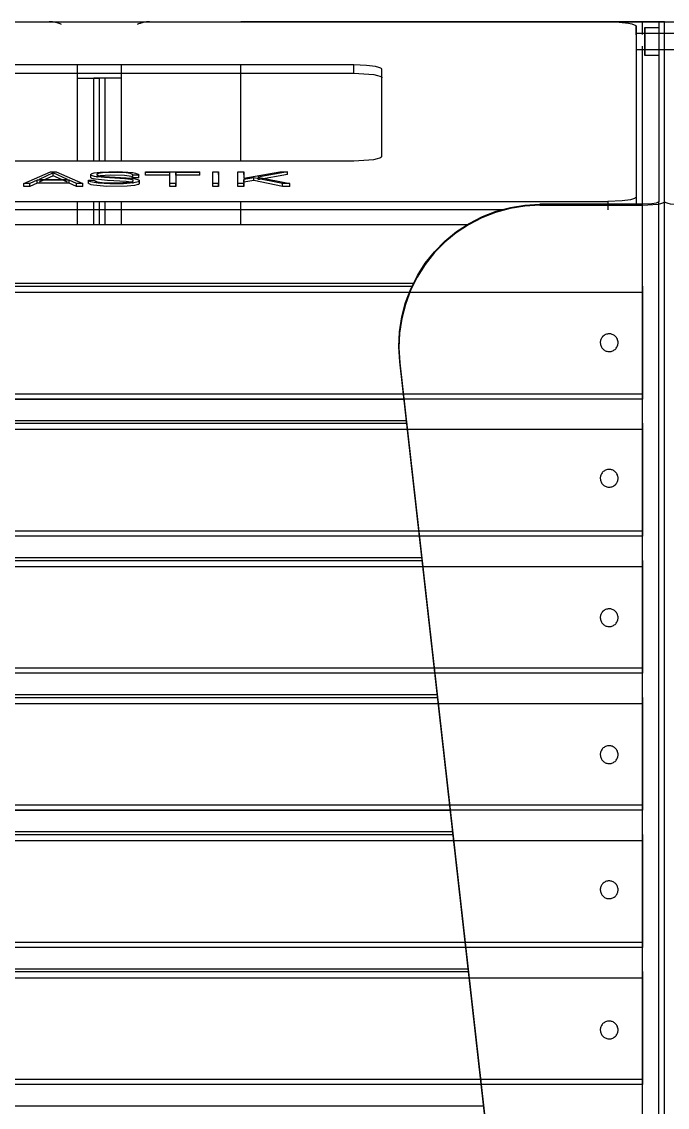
# Model space of a CAD drawing. Header units: millimetres. Extents: x 10366 to 28454, y 24552 to 29702.
# Drawn here: x 21507 to 21735.5, y 27901.2 to 28285.5 of the extents above; entities that cross this region are included whole.
import ezdxf

# ---------------------------------------------------------------- set-up
doc = ezdxf.new("R2010")
doc.units = ezdxf.units.MM
doc.header["$LTSCALE"] = 3
doc.layers.add('DomyÅ›lny', color=7, linetype='Continuous')

msp = doc.modelspace()

# ---------------------------------------------------------------- linework, layer by layer
at = {"layer": 'DomyÅ›lny'}
for p, q in [((21354.54, 28285.47), (21714.54, 28285.47)), ((21726.78, 28285.47), (21584.54, 28285.47)), ((21714.42, 28285.47), (21726.78, 28285.47)), ((21724.54, 28283.78), (21724.54, 28223.52)), ((21724.54, 28280.82), (21724.54, 28283.78)), ((21726.78, 28280.92), (21726.78, 28285.47)), ((21727.54, 28283.47), (21732.54, 28283.47)), ((21732.54, 28285.47), (21734.54, 28285.47)), ((21732.54, 28285.47), (21732.54, 28221.82)), ((21734.54, 28221.82), (21734.54, 28285.47)), ((21734.54, 28285.47), (21736.54, 28285.47)), ((21734.54, 28221.82), (21734.54, 28285.47)), ((21724.54, 28281.47), (21734.54, 28281.47)), ((21727.54, 28281.47), (21732.54, 28281.47)), ((21734.54, 28281.47), (21744.54, 28281.47)), ((21734.54, 28275.47), (21724.54, 28275.47)), ((21726.78, 28220.5), (21726.78, 28276.83)), ((21732.54, 28275.47), (21727.54, 28275.47)), ((21744.54, 28275.47), (21734.54, 28275.47)), ((21732.54, 28273.47), (21727.54, 28273.47)), ((21624.54, 28270.22), (21444.54, 28270.22)), ((21526.78, 28265.47), (21526.78, 28270.22)), ((21526.78, 28265.47), (21526.78, 28270.22)), ((21542.3, 28265.47), (21542.3, 28270.22)), ((21542.3, 28265.47), (21542.3, 28270.22)), ((21584.54, 28236.26), (21584.54, 28270.22)), ((21624.54, 28267.26), (21624.54, 28270.22)), ((21634.54, 28237.96), (21634.54, 28268.52)), ((21444.54, 28267.26), (21624.54, 28267.26)), ((21526.78, 28236.26), (21526.78, 28265.47)), ((21532.54, 28236.26), (21532.54, 28265.47)), ((21534.54, 28265.47), (21532.54, 28265.47)), ((21534.54, 28236.26), (21534.54, 28265.47)), ((21536.54, 28265.47), (21534.54, 28265.47)), ((21534.54, 28236.26), (21534.54, 28265.47)), ((21536.54, 28236.26), (21536.54, 28265.47)), ((21542.3, 28236.26), (21542.3, 28265.47)), ((21444.54, 28236.26), (21624.54, 28236.26)), ((21507.74, 28228.16), (21517.2, 28232.39)), ((21518.19, 28231.95), (21513.18, 28229.65)), ((21518.19, 28230.97), (21513.18, 28228.66)), ((21513.18, 28229.65), (21523.21, 28229.65)), ((21517.2, 28232.39), (21519.21, 28232.39)), ((21523.21, 28229.65), (21518.19, 28231.95)), ((21518.19, 28230.97), (21518.19, 28231.95)), ((21523.21, 28228.66), (21518.19, 28230.97)), ((21519.21, 28232.39), (21528.67, 28228.16)), ((21530.69, 28229.37), (21532.8, 28229.37)), ((21530.69, 28228.38), (21530.69, 28229.37)), ((21531.48, 28230.37), (21531.48, 28231.36)), ((21548.46, 28231.18), (21546.33, 28231.18)), ((21546.33, 28230.2), (21546.33, 28231.18)), ((21548.46, 28230.2), (21546.33, 28230.2)), ((21548.46, 28230.2), (21548.46, 28231.18)), ((21550.9, 28232.39), (21570.13, 28232.39)), ((21550.9, 28231.4), (21550.9, 28232.39)), ((21559.45, 28232.08), (21550.9, 28232.08)), ((21550.9, 28231.1), (21550.9, 28232.08)), ((21559.45, 28231.1), (21550.9, 28231.1)), ((21559.45, 28228.16), (21559.45, 28232.08)), ((21559.45, 28231.1), (21559.45, 28232.08)), ((21559.45, 28227.17), (21559.45, 28231.1)), ((21561.57, 28231.1), (21561.57, 28232.08)), ((21570.13, 28232.08), (21561.57, 28232.08)), ((21561.57, 28232.08), (21561.57, 28228.16)), ((21570.13, 28231.1), (21561.57, 28231.1)), ((21561.57, 28231.1), (21561.57, 28227.17)), ((21570.13, 28231.4), (21570.13, 28232.39)), ((21570.13, 28231.1), (21570.13, 28232.08)), ((21574.63, 28231.4), (21574.63, 28232.39)), ((21574.63, 28232.39), (21576.74, 28232.39)), ((21574.63, 28228.16), (21574.63, 28232.39)), ((21574.63, 28227.17), (21574.63, 28231.4)), ((21576.74, 28231.4), (21576.74, 28232.39)), ((21576.74, 28232.39), (21576.74, 28228.16)), ((21576.74, 28231.4), (21576.74, 28227.17)), ((21583.53, 28228.16), (21583.53, 28232.39)), ((21583.53, 28232.39), (21585.64, 28232.39)), ((21583.53, 28231.4), (21583.53, 28232.39)), ((21583.53, 28227.17), (21583.53, 28231.4)), ((21585.64, 28232.39), (21585.64, 28230.11)), ((21585.64, 28230.11), (21598.45, 28232.39)), ((21585.64, 28231.4), (21585.64, 28232.39)), ((21589.16, 28230.26), (21585.64, 28229.67)), ((21585.64, 28228.68), (21585.64, 28229.67)), ((21585.64, 28229.67), (21585.64, 28228.16)), ((21589.16, 28229.27), (21589.16, 28230.26)), ((21599.34, 28228.16), (21589.16, 28230.26)), ((21601.11, 28232.39), (21590.63, 28230.5)), ((21601.11, 28231.4), (21590.63, 28229.52)), ((21590.63, 28230.5), (21601.92, 28228.16)), ((21598.45, 28232.39), (21601.11, 28232.39)), ((21601.11, 28231.4), (21601.11, 28232.39)), ((21509.95, 28228.16), (21507.74, 28228.16)), ((21507.74, 28227.17), (21507.74, 28228.16)), ((21509.95, 28227.17), (21507.74, 28227.17)), ((21512.53, 28229.34), (21509.95, 28228.16)), ((21512.53, 28228.36), (21509.95, 28227.17)), ((21509.95, 28227.17), (21509.95, 28228.16)), ((21512.53, 28228.36), (21512.53, 28229.34)), ((21523.88, 28229.34), (21512.53, 28229.34)), ((21523.88, 28228.36), (21512.53, 28228.36)), ((21526.47, 28228.16), (21523.88, 28229.34)), ((21523.88, 28228.36), (21523.88, 28229.34)), ((21526.47, 28227.17), (21523.88, 28228.36)), ((21528.67, 28228.16), (21526.47, 28228.16)), ((21526.47, 28227.17), (21526.47, 28228.16)), ((21528.67, 28227.17), (21526.47, 28227.17)), ((21528.67, 28227.17), (21528.67, 28228.16)), ((21548.62, 28229.2), (21548.62, 28228.22)), ((21561.57, 28228.16), (21559.45, 28228.16)), ((21559.45, 28227.17), (21559.45, 28228.16)), ((21561.57, 28227.17), (21559.45, 28227.17)), ((21561.57, 28227.17), (21561.57, 28228.16)), ((21576.74, 28228.16), (21574.63, 28228.16)), ((21574.63, 28227.17), (21574.63, 28228.16)), ((21576.74, 28227.17), (21574.63, 28227.17)), ((21576.74, 28227.17), (21576.74, 28228.16)), ((21585.64, 28228.16), (21583.53, 28228.16)), ((21583.53, 28227.17), (21583.53, 28228.16)), ((21585.64, 28227.17), (21583.53, 28227.17)), ((21589.16, 28229.27), (21585.64, 28228.68)), ((21585.64, 28228.68), (21585.64, 28227.17)), ((21585.64, 28227.17), (21585.64, 28228.16)), ((21599.34, 28227.17), (21589.16, 28229.27)), ((21601.92, 28228.16), (21599.34, 28228.16)), ((21599.34, 28227.17), (21599.34, 28228.16)), ((21601.92, 28227.17), (21599.34, 28227.17)), ((21601.92, 28227.17), (21601.92, 28228.16)), ((21354.54, 28221.82), (21714.54, 28221.82)), ((21526.78, 28213.71), (21526.78, 28221.82)), ((21532.54, 28213.71), (21532.54, 28221.82)), ((21534.54, 28213.71), (21534.54, 28221.82)), ((21534.54, 28213.71), (21534.54, 28221.82)), ((21536.54, 28213.71), (21536.54, 28221.82)), ((21542.3, 28213.71), (21542.3, 28221.82)), ((21584.54, 28213.71), (21584.54, 28221.82)), ((21714.54, 28221.82), (21714.54, 28218.86)), ((21724.54, 28223.52), (21724.54, 28220.56)), ((21732.54, 27511.71), (21732.54, 28221.82)), ((21734.54, 27511.71), (21734.54, 28221.82)), ((21734.54, 27511.71), (21734.54, 28221.82)), ((21677.8, 28218.86), (21388.51, 28218.86)), ((21726.78, 28220.84), (21690.41, 28220.84)), ((21690.45, 28220.5), (21726.78, 28220.5)), ((21726.78, 27511.71), (21726.78, 28220.5)), ((21403.73, 28213.71), (21665.34, 28213.71)), ((21403.73, 28213.71), (21665.34, 28213.71)), ((21423.23, 28192.89), (21645.84, 28192.89)), ((21423.24, 28192.88), (21645.84, 28192.88)), ((21423.74, 28191.85), (21645.34, 28191.85)), ((21342.29, 28189.72), (21726.78, 28189.72)), ((21726.78, 28189.72), (21726.78, 28153.8)), ((21713.54, 27520.59), (21640.82, 28165.12)), ((21640.86, 28164.78), (21713.54, 27520.59)), ((21342.29, 28153.8), (21726.78, 28153.8)), ((21726.78, 28151.93), (21342.29, 28151.93)), ((21426.76, 28151.93), (21642.31, 28151.93)), ((21342.29, 28141.2), (21726.78, 28141.2)), ((21425.79, 28143.33), (21643.28, 28143.33)), ((21425.91, 28144.37), (21643.16, 28144.37)), ((21425.91, 28144.36), (21643.17, 28144.36)), ((21726.78, 28141.2), (21726.78, 28105.28)), ((21342.29, 28105.28), (21726.78, 28105.28)), ((21726.78, 28103.41), (21342.29, 28103.41)), ((21420.44, 28095.85), (21648.64, 28095.85)), ((21420.44, 28095.84), (21648.64, 28095.84)), ((21342.29, 28092.68), (21726.78, 28092.68)), ((21420.32, 28094.81), (21648.76, 28094.81)), ((21726.78, 28092.68), (21726.78, 28056.76)), ((21342.29, 28056.76), (21726.78, 28056.76)), ((21726.78, 28054.89), (21342.29, 28054.89)), ((21414.85, 28046.29), (21654.23, 28046.29)), ((21414.96, 28047.33), (21654.11, 28047.33)), ((21414.96, 28047.32), (21654.11, 28047.32)), ((21342.29, 28044.16), (21726.78, 28044.16)), ((21726.78, 28044.16), (21726.78, 28008.24)), ((21342.29, 28008.24), (21726.78, 28008.24)), ((21726.78, 28006.37), (21342.29, 28006.37)), ((21410.34, 28006.37), (21658.73, 28006.37)), ((21342.29, 27995.64), (21726.78, 27995.64)), ((21409.37, 27997.77), (21659.7, 27997.77)), ((21409.49, 27998.81), (21659.59, 27998.81)), ((21409.49, 27998.8), (21659.59, 27998.8)), ((21726.78, 27995.64), (21726.78, 27959.72)), ((21342.29, 27959.72), (21726.78, 27959.72)), ((21726.78, 27957.85), (21342.29, 27957.85)), ((21403.9, 27949.25), (21665.18, 27949.25)), ((21404.01, 27950.28), (21665.06, 27950.28)), ((21404.02, 27950.28), (21665.06, 27950.28)), ((21342.29, 27947.12), (21726.78, 27947.12)), ((21726.78, 27947.12), (21726.78, 27911.2)), ((21342.29, 27911.2), (21726.78, 27911.2)), ((21726.78, 27909.33), (21342.29, 27909.33)), ((21398.54, 27901.76), (21670.53, 27901.76)), ((21398.54, 27901.76), (21670.53, 27901.76))]:
    msp.add_line(p, q, dxfattribs=at)
for points in [[(21714.54, 28285.47, 0), (21718.49, 28285.33, 0), (21721.75, 28284.95, 0), (21722.96, 28284.69, 0), (21723.84, 28284.4, 0), (21724.15, 28284.24, 0), (21724.27, 28284.16, 0), (21724.37, 28284.08, 0), (21724.45, 28284.01, 0), (21724.48, 28283.97, 0), (21724.5, 28283.93, 0), (21724.52, 28283.89, 0), (21724.53, 28283.86, 0), (21724.54, 28283.82, 0), (21724.54, 28283.78, 0)], [(21734.54, 28285.47, 0), (21734.54, 28285.47, 0), (21734.54, 28285.47, 0), (21734.54, 28285.47, 0), (21734.54, 28285.47, 0), (21734.54, 28285.47, 0), (21734.54, 28285.47, 0), (21734.54, 28285.47, 0), (21734.54, 28285.47, 0), (21734.54, 28285.47, 0), (21734.53, 28285.47, 0), (21734.52, 28285.47, 0), (21734.48, 28285.47, 0), (21733.96, 28285.47, 0), (21731.57, 28285.47, 0), (21726.78, 28285.47, 0)], [(21726.78, 28285.47, 0), (21732.54, 28285.47, 0)], [(21732.54, 28283.47, 0), (21732.54, 28283.47, 0), (21732.54, 28283.47, 0), (21732.54, 28283.47, 0), (21732.54, 28283.47, 0), (21732.54, 28283.47, 0), (21732.54, 28283.47, 0), (21732.54, 28283.47, 0), (21732.54, 28283.47, 0), (21732.54, 28283.47, 0), (21732.54, 28283.47, 0), (21732.54, 28283.47, 0), (21732.54, 28283.46, 0), (21732.54, 28283.44, 0), (21732.54, 28283.33, 0), (21732.54, 28282.86, 0), (21732.54, 28273.47, 0)], [(21734.54, 28285.47, 0), (21734.54, 28285.47, 0), (21734.54, 28285.47, 0), (21734.54, 28285.47, 0), (21734.54, 28285.47, 0), (21734.54, 28285.47, 0), (21734.54, 28285.47, 0), (21734.54, 28285.47, 0), (21734.54, 28285.47, 0), (21734.54, 28285.47, 0), (21734.54, 28285.47, 0), (21734.55, 28285.47, 0), (21734.6, 28285.47, 0), (21735.11, 28285.47, 0), (21737.5, 28285.47, 0), (21742.3, 28285.47, 0)], [(21727.54, 28281.47, 0), (21727.54, 28281.47, 0), (21727.54, 28281.47, 0), (21727.54, 28281.47, 0), (21727.54, 28281.47, 0), (21727.54, 28281.47, 0), (21727.54, 28281.47, 0), (21727.54, 28281.47, 0), (21727.54, 28281.47, 0), (21727.54, 28281.47, 0), (21727.54, 28281.47, 0), (21727.54, 28281.47, 0), (21727.54, 28281.45, 0), (21727.54, 28281.38, 0), (21727.54, 28281.1, 0), (21727.54, 28275.47, 0)], [(21634.54, 28268.52, 0), (21634.54, 28268.56, 0), (21634.53, 28268.6, 0), (21634.51, 28268.63, 0), (21634.5, 28268.67, 0), (21634.47, 28268.71, 0), (21634.45, 28268.75, 0), (21634.37, 28268.83, 0), (21634.27, 28268.91, 0), (21634.15, 28268.99, 0), (21633.84, 28269.15, 0), (21633.42, 28269.3, 0), (21632.3, 28269.59, 0), (21629.13, 28270.03, 0), (21624.54, 28270.22, 0)], [(21526.78, 28265.47, 0), (21534.54, 28265.47, 0)], [(21526.78, 28265.47, 0), (21532.54, 28265.47, 0)], [(21542.3, 28265.47, 0), (21534.54, 28265.47, 0)], [(21542.3, 28265.47, 0), (21536.54, 28265.47, 0)], [(21624.54, 28267.26, 0), (21631.61, 28266.76, 0), (21632.91, 28266.49, 0), (21633.84, 28266.19, 0), (21634.15, 28266.03, 0), (21634.27, 28265.95, 0), (21634.37, 28265.87, 0), (21634.45, 28265.79, 0), (21634.47, 28265.76, 0), (21634.5, 28265.72, 0), (21634.51, 28265.68, 0), (21634.53, 28265.64, 0), (21634.54, 28265.6, 0), (21634.54, 28265.56, 0)], [(21624.54, 28236.26, 0), (21631.61, 28236.76, 0), (21632.91, 28237.03, 0), (21633.84, 28237.34, 0), (21634.15, 28237.49, 0), (21634.27, 28237.57, 0), (21634.37, 28237.65, 0), (21634.45, 28237.73, 0), (21634.47, 28237.77, 0), (21634.5, 28237.81, 0), (21634.51, 28237.85, 0), (21634.53, 28237.89, 0), (21634.54, 28237.92, 0), (21634.54, 28237.96, 0)], [(21546.33, 28231.18, 0), (21546.33, 28231.2, 0), (21546.33, 28231.23, 0), (21546.32, 28231.25, 0), (21546.32, 28231.27, 0), (21546.31, 28231.29, 0), (21546.28, 28231.33, 0), (21546.24, 28231.38, 0), (21546.19, 28231.42, 0), (21546.14, 28231.46, 0), (21545.99, 28231.53, 0), (21545.81, 28231.6, 0), (21545.34, 28231.74, 0), (21543.96, 28231.96, 0), (21539.89, 28232.14, 0), (21535.59, 28231.96, 0), (21534.26, 28231.74, 0), (21534.04, 28231.68, 0), (21533.87, 28231.61, 0), (21533.74, 28231.54, 0), (21533.69, 28231.5, 0), (21533.65, 28231.47, 0), (21533.64, 28231.45, 0), (21533.63, 28231.43, 0), (21533.62, 28231.41, 0), (21533.61, 28231.39, 0), (21533.61, 28231.37, 0), (21533.61, 28231.35, 0), (21533.62, 28231.33, 0), (21533.62, 28231.31, 0), (21533.63, 28231.29, 0), (21533.64, 28231.27, 0), (21533.65, 28231.25, 0), (21533.67, 28231.24, 0), (21533.71, 28231.2, 0), (21533.77, 28231.17, 0), (21533.91, 28231.1, 0), (21534.09, 28231.04, 0), (21534.6, 28230.92, 0), (21536.16, 28230.72, 0), (21545.85, 28230.07, 0), (21547.15, 28229.88, 0), (21548.04, 28229.66, 0), (21548.33, 28229.54, 0), (21548.44, 28229.47, 0), (21548.52, 28229.4, 0), (21548.56, 28229.37, 0), (21548.58, 28229.33, 0), (21548.6, 28229.29, 0), (21548.61, 28229.26, 0), (21548.62, 28229.22, 0), (21548.62, 28229.2, 0), (21548.62, 28229.18, 0), (21548.61, 28229.16, 0), (21548.61, 28229.14, 0), (21548.6, 28229.12, 0), (21548.58, 28229.08, 0), (21548.55, 28229.04, 0), (21548.51, 28229, 0), (21548.47, 28228.96, 0), (21548.35, 28228.89, 0), (21548.21, 28228.82, 0), (21547.81, 28228.69, 0), (21546.64, 28228.45, 0), (21543.01, 28228.15, 0), (21538.28, 28228.12, 0), (21534.08, 28228.35, 0), (21532.62, 28228.54, 0), (21531.55, 28228.78, 0), (21531.18, 28228.92, 0), (21531.03, 28228.99, 0), (21530.91, 28229.06, 0), (21530.81, 28229.13, 0), (21530.78, 28229.17, 0), (21530.75, 28229.21, 0), (21530.72, 28229.25, 0), (21530.71, 28229.29, 0), (21530.7, 28229.32, 0), (21530.69, 28229.37, 0)], [(21546.49, 28229.2, 0), (21546.49, 28229.22, 0), (21546.48, 28229.24, 0), (21546.47, 28229.27, 0), (21546.46, 28229.29, 0), (21546.45, 28229.31, 0), (21546.43, 28229.34, 0), (21546.38, 28229.38, 0), (21546.31, 28229.42, 0), (21546.24, 28229.46, 0), (21546.04, 28229.54, 0), (21545.48, 28229.68, 0), (21543.54, 28229.91, 0), (21536.36, 28230.33, 0), (21533.8, 28230.57, 0), (21532.77, 28230.74, 0), (21532.03, 28230.93, 0), (21531.78, 28231.03, 0), (21531.69, 28231.09, 0), (21531.61, 28231.14, 0), (21531.55, 28231.2, 0), (21531.53, 28231.23, 0), (21531.51, 28231.26, 0), (21531.49, 28231.29, 0), (21531.49, 28231.32, 0), (21531.48, 28231.35, 0), (21531.48, 28231.38, 0), (21531.49, 28231.41, 0), (21531.5, 28231.43, 0), (21531.51, 28231.46, 0), (21531.53, 28231.49, 0), (21531.55, 28231.52, 0), (21531.61, 28231.57, 0), (21531.68, 28231.62, 0), (21531.78, 28231.67, 0), (21532.01, 28231.77, 0), (21532.68, 28231.95, 0), (21534.79, 28232.25, 0), (21540.91, 28232.44, 0), (21546.33, 28232.05, 0), (21547.25, 28231.87, 0), (21547.92, 28231.65, 0), (21548.16, 28231.54, 0), (21548.25, 28231.49, 0), (21548.33, 28231.43, 0), (21548.39, 28231.37, 0), (21548.41, 28231.34, 0), (21548.43, 28231.31, 0), (21548.45, 28231.28, 0), (21548.46, 28231.24, 0), (21548.46, 28231.21, 0), (21548.46, 28231.18, 0)], [(21546.49, 28228.21, 0), (21546.49, 28228.23, 0), (21546.48, 28228.26, 0), (21546.48, 28228.28, 0), (21546.47, 28228.3, 0), (21546.45, 28228.32, 0), (21546.43, 28228.34, 0), (21546.39, 28228.38, 0), (21546.34, 28228.42, 0), (21546.27, 28228.46, 0), (21546.1, 28228.54, 0), (21545.61, 28228.67, 0), (21543.97, 28228.89, 0), (21537.39, 28229.28, 0), (21533.1, 28229.69, 0), (21532.39, 28229.84, 0), (21531.89, 28230, 0), (21531.71, 28230.09, 0), (21531.64, 28230.13, 0), (21531.58, 28230.18, 0), (21531.54, 28230.23, 0), (21531.52, 28230.25, 0), (21531.51, 28230.27, 0), (21531.5, 28230.3, 0), (21531.49, 28230.32, 0), (21531.48, 28230.35, 0), (21531.48, 28230.37, 0)], [(21532.8, 28229.37, 0), (21532.81, 28229.34, 0), (21532.81, 28229.31, 0), (21532.82, 28229.29, 0), (21532.83, 28229.26, 0), (21532.85, 28229.24, 0), (21532.87, 28229.21, 0), (21532.91, 28229.17, 0), (21532.97, 28229.12, 0), (21533.05, 28229.08, 0), (21533.23, 28228.99, 0), (21533.77, 28228.83, 0), (21535.46, 28228.58, 0), (21540.67, 28228.4, 0), (21544.91, 28228.64, 0), (21545.6, 28228.76, 0), (21546.1, 28228.89, 0), (21546.27, 28228.96, 0), (21546.34, 28229, 0), (21546.39, 28229.03, 0), (21546.43, 28229.07, 0), (21546.45, 28229.09, 0), (21546.46, 28229.11, 0), (21546.48, 28229.13, 0), (21546.48, 28229.15, 0), (21546.49, 28229.18, 0), (21546.49, 28229.2, 0)], [(21546.33, 28230.2, 0), (21546.33, 28230.22, 0), (21546.33, 28230.25, 0), (21546.32, 28230.27, 0), (21546.31, 28230.3, 0), (21546.3, 28230.32, 0), (21546.28, 28230.35, 0), (21546.24, 28230.39, 0), (21546.18, 28230.44, 0), (21546.11, 28230.48, 0), (21545.94, 28230.57, 0), (21545.72, 28230.65, 0), (21545.12, 28230.8, 0), (21543.4, 28231.03, 0), (21538.34, 28231.14, 0), (21534.86, 28230.87, 0), (21534.31, 28230.77, 0), (21533.92, 28230.65, 0), (21533.79, 28230.58, 0), (21533.73, 28230.55, 0), (21533.69, 28230.52, 0), (21533.66, 28230.48, 0), (21533.64, 28230.46, 0), (21533.63, 28230.45, 0), (21533.62, 28230.43, 0), (21533.62, 28230.41, 0), (21533.61, 28230.39, 0), (21533.61, 28230.37, 0)], [(21548.62, 28228.22, 0), (21548.62, 28228.18, 0), (21548.61, 28228.15, 0), (21548.6, 28228.12, 0), (21548.58, 28228.09, 0), (21548.56, 28228.06, 0), (21548.53, 28228.03, 0), (21548.46, 28227.97, 0), (21548.37, 28227.91, 0), (21548.13, 28227.8, 0), (21547.81, 28227.7, 0), (21546.94, 28227.51, 0), (21544.34, 28227.23, 0), (21537.2, 28227.16, 0), (21532.39, 28227.6, 0), (21531.65, 28227.77, 0), (21531.12, 28227.96, 0), (21530.93, 28228.06, 0), (21530.86, 28228.11, 0), (21530.8, 28228.16, 0), (21530.75, 28228.21, 0), (21530.73, 28228.24, 0), (21530.72, 28228.27, 0), (21530.71, 28228.3, 0), (21530.7, 28228.32, 0), (21530.69, 28228.35, 0), (21530.69, 28228.38, 0)], [(21724.54, 28223.52, 0), (21724.53, 28223.47, 0), (21724.52, 28223.43, 0), (21724.51, 28223.39, 0), (21724.48, 28223.34, 0), (21724.45, 28223.3, 0), (21724.42, 28223.26, 0), (21724.33, 28223.17, 0), (21724.22, 28223.09, 0), (21723.91, 28222.93, 0), (21723.52, 28222.77, 0), (21722.47, 28222.48, 0), (21719.53, 28222.05, 0), (21714.54, 28221.82, 0)], [(21726.78, 28220.5, 0), (21732.34, 28220.9, 0), (21733.28, 28221.1, 0), (21733.97, 28221.32, 0), (21734.22, 28221.44, 0), (21734.32, 28221.51, 0), (21734.39, 28221.57, 0), (21734.46, 28221.63, 0), (21734.48, 28221.66, 0), (21734.5, 28221.69, 0), (21734.52, 28221.72, 0), (21734.53, 28221.76, 0), (21734.54, 28221.79, 0), (21734.54, 28221.82, 0)], [(21732.54, 28221.82, 0), (21732.54, 28221.8, 0), (21732.53, 28221.77, 0), (21732.52, 28221.75, 0), (21732.51, 28221.72, 0), (21732.49, 28221.69, 0), (21732.44, 28221.64, 0), (21732.39, 28221.6, 0), (21732.31, 28221.55, 0), (21732.12, 28221.46, 0), (21731.6, 28221.28, 0), (21730.03, 28221.01, 0), (21726.78, 28220.84, 0)], [(21742.3, 28220.5, 0), (21736.73, 28220.9, 0), (21735.79, 28221.1, 0), (21735.1, 28221.32, 0), (21734.86, 28221.44, 0), (21734.76, 28221.51, 0), (21734.68, 28221.57, 0), (21734.62, 28221.63, 0), (21734.59, 28221.66, 0), (21734.57, 28221.69, 0), (21734.56, 28221.72, 0), (21734.55, 28221.76, 0), (21734.54, 28221.79, 0), (21734.54, 28221.82, 0)], [(21640.82, 28165.12, 0), (21640.51, 28170.45, 0), (21640.75, 28175.74, 0), (21641.55, 28180.98, 0), (21642.89, 28186.06, 0), (21644.74, 28190.97, 0), (21647.08, 28195.62, 0), (21649.89, 28200.01, 0), (21653.13, 28204.07, 0), (21656.85, 28207.83, 0), (21660.96, 28211.2, 0), (21665.38, 28214.09, 0), (21670.08, 28216.5, 0), (21674.97, 28218.39, 0), (21680.02, 28219.74, 0), (21685.17, 28220.56, 0), (21690.41, 28220.84, 0)], [(21690.45, 28220.5, 0), (21685.11, 28220.21, 0), (21679.87, 28219.36, 0), (21674.75, 28217.96, 0), (21669.85, 28216.04, 0), (21665.19, 28213.62, 0), (21660.84, 28210.75, 0), (21656.82, 28207.43, 0), (21653.17, 28203.73, 0), (21649.87, 28199.59, 0), (21647.02, 28195.11, 0), (21644.67, 28190.38, 0), (21642.84, 28185.44, 0), (21641.54, 28180.37, 0), (21640.77, 28175.21, 0), (21640.55, 28170.01, 0), (21640.86, 28164.78, 0)], [(21726.78, 28191.85, 0), (21726.78, 28191.82, 0), (21726.78, 28191.72, 0), (21726.78, 28191.29, 0), (21726.78, 28189.72, 0)], [(21726.78, 28153.8, 0), (21726.78, 28152.41, 0), (21726.78, 28152.03, 0), (21726.78, 28151.94, 0), (21726.78, 28151.93, 0), (21726.78, 28151.93, 0), (21726.78, 28151.93, 0), (21726.78, 28151.93, 0), (21726.78, 28151.93, 0), (21726.78, 28151.93, 0), (21726.78, 28151.93, 0), (21726.78, 28151.93, 0), (21726.78, 28151.93, 0), (21726.78, 28151.93, 0), (21726.78, 28151.93, 0), (21726.78, 28151.93, 0), (21726.78, 28151.93, 0), (21726.78, 28151.93, 0), (21726.78, 28151.93, 0), (21726.78, 28151.93, 0), (21726.78, 28151.93, 0), (21726.78, 28151.93, 0), (21726.78, 28151.93, 0)], [(21726.78, 28143.33, 0), (21726.78, 28143.3, 0), (21726.78, 28143.2, 0), (21726.78, 28142.77, 0), (21726.78, 28141.2, 0)], [(21726.78, 28105.28, 0), (21726.78, 28103.89, 0), (21726.78, 28103.51, 0), (21726.78, 28103.42, 0), (21726.78, 28103.41, 0), (21726.78, 28103.41, 0), (21726.78, 28103.41, 0), (21726.78, 28103.41, 0), (21726.78, 28103.41, 0), (21726.78, 28103.41, 0), (21726.78, 28103.41, 0), (21726.78, 28103.41, 0), (21726.78, 28103.41, 0), (21726.78, 28103.41, 0), (21726.78, 28103.41, 0), (21726.78, 28103.41, 0), (21726.78, 28103.41, 0), (21726.78, 28103.41, 0), (21726.78, 28103.41, 0), (21726.78, 28103.41, 0), (21726.78, 28103.41, 0), (21726.78, 28103.41, 0), (21726.78, 28103.41, 0)], [(21726.78, 28094.81, 0), (21726.78, 28094.78, 0), (21726.78, 28094.68, 0), (21726.78, 28094.25, 0), (21726.78, 28092.68, 0)], [(21726.78, 28056.76, 0), (21726.78, 28055.37, 0), (21726.78, 28054.99, 0), (21726.78, 28054.9, 0), (21726.78, 28054.89, 0), (21726.78, 28054.89, 0), (21726.78, 28054.89, 0), (21726.78, 28054.89, 0), (21726.78, 28054.89, 0), (21726.78, 28054.89, 0), (21726.78, 28054.89, 0), (21726.78, 28054.89, 0), (21726.78, 28054.89, 0), (21726.78, 28054.89, 0), (21726.78, 28054.89, 0), (21726.78, 28054.89, 0), (21726.78, 28054.89, 0), (21726.78, 28054.89, 0), (21726.78, 28054.89, 0), (21726.78, 28054.89, 0), (21726.78, 28054.89, 0), (21726.78, 28054.89, 0), (21726.78, 28054.89, 0)], [(21726.78, 28046.29, 0), (21726.78, 28046.26, 0), (21726.78, 28046.16, 0), (21726.78, 28045.73, 0), (21726.78, 28044.16, 0)], [(21726.78, 28008.24, 0), (21726.78, 28006.85, 0), (21726.78, 28006.47, 0), (21726.78, 28006.38, 0), (21726.78, 28006.37, 0), (21726.78, 28006.37, 0), (21726.78, 28006.37, 0), (21726.78, 28006.37, 0), (21726.78, 28006.37, 0), (21726.78, 28006.37, 0), (21726.78, 28006.37, 0), (21726.78, 28006.37, 0), (21726.78, 28006.37, 0), (21726.78, 28006.37, 0), (21726.78, 28006.37, 0), (21726.78, 28006.37, 0), (21726.78, 28006.37, 0), (21726.78, 28006.37, 0), (21726.78, 28006.37, 0), (21726.78, 28006.37, 0), (21726.78, 28006.37, 0), (21726.78, 28006.37, 0), (21726.78, 28006.37, 0)], [(21726.78, 27997.77, 0), (21726.78, 27997.74, 0), (21726.78, 27997.64, 0), (21726.78, 27997.21, 0), (21726.78, 27995.64, 0)], [(21726.78, 27959.72, 0), (21726.78, 27958.33, 0), (21726.78, 27957.95, 0), (21726.78, 27957.86, 0), (21726.78, 27957.85, 0), (21726.78, 27957.85, 0), (21726.78, 27957.85, 0), (21726.78, 27957.85, 0), (21726.78, 27957.85, 0), (21726.78, 27957.85, 0), (21726.78, 27957.85, 0), (21726.78, 27957.85, 0), (21726.78, 27957.85, 0), (21726.78, 27957.85, 0), (21726.78, 27957.85, 0), (21726.78, 27957.85, 0), (21726.78, 27957.85, 0), (21726.78, 27957.85, 0), (21726.78, 27957.85, 0), (21726.78, 27957.85, 0), (21726.78, 27957.85, 0), (21726.78, 27957.85, 0), (21726.78, 27957.85, 0)], [(21726.78, 27949.25, 0), (21726.78, 27949.22, 0), (21726.78, 27949.12, 0), (21726.78, 27948.69, 0), (21726.78, 27947.12, 0)], [(21726.78, 27911.2, 0), (21726.78, 27909.81, 0), (21726.78, 27909.43, 0), (21726.78, 27909.34, 0), (21726.78, 27909.33, 0), (21726.78, 27909.33, 0), (21726.78, 27909.33, 0), (21726.78, 27909.33, 0), (21726.78, 27909.33, 0), (21726.78, 27909.33, 0), (21726.78, 27909.33, 0), (21726.78, 27909.33, 0), (21726.78, 27909.33, 0), (21726.78, 27909.33, 0), (21726.78, 27909.33, 0), (21726.78, 27909.33, 0), (21726.78, 27909.33, 0), (21726.78, 27909.33, 0), (21726.78, 27909.33, 0), (21726.78, 27909.33, 0), (21726.78, 27909.33, 0), (21726.78, 27909.33, 0), (21726.78, 27909.33, 0)]]:
    msp.add_polyline3d(points, dxfattribs=at)
for points in [[(21727.54, 28278.47, 0), (21727.54, 28283.47, 0), (21727.54, 28278.47, 0), (21727.54, 28273.47, 0)], [(21718.07, 28171.34, 0), (21718.11, 28171.62, 0), (21718.12, 28171.91, 0), (21718.1, 28172.21, 0), (21718.05, 28172.51, 0), (21717.97, 28172.82, 0), (21717.86, 28173.12, 0), (21717.71, 28173.41, 0), (21717.54, 28173.68, 0), (21717.34, 28173.94, 0), (21717.11, 28174.17, 0), (21716.87, 28174.38, 0), (21716.61, 28174.55, 0), (21716.33, 28174.7, 0), (21716.06, 28174.82, 0), (21715.78, 28174.91, 0), (21715.5, 28174.97, 0), (21715.22, 28175, 0), (21714.93, 28175.01, 0), (21714.63, 28174.99, 0), (21714.32, 28174.94, 0), (21714.01, 28174.86, 0), (21713.71, 28174.75, 0), (21713.42, 28174.61, 0), (21713.15, 28174.43, 0), (21712.89, 28174.23, 0), (21712.66, 28174.01, 0), (21712.45, 28173.76, 0), (21712.28, 28173.5, 0), (21712.13, 28173.23, 0), (21712.01, 28172.95, 0), (21711.92, 28172.67, 0), (21711.86, 28172.4, 0), (21711.83, 28172.12, 0), (21711.82, 28171.82, 0), (21711.84, 28171.52, 0), (21711.89, 28171.22, 0), (21711.97, 28170.92, 0), (21712.08, 28170.62, 0), (21712.22, 28170.33, 0), (21712.4, 28170.05, 0), (21712.6, 28169.8, 0), (21712.82, 28169.56, 0), (21713.07, 28169.36, 0), (21713.33, 28169.18, 0), (21713.6, 28169.03, 0), (21713.88, 28168.92, 0), (21714.16, 28168.83, 0), (21714.44, 28168.77, 0), (21714.72, 28168.73, 0), (21715.01, 28168.72, 0), (21715.31, 28168.74, 0), (21715.62, 28168.79, 0), (21715.92, 28168.87, 0), (21716.22, 28168.98, 0), (21716.51, 28169.13, 0), (21716.79, 28169.3, 0), (21717.04, 28169.5, 0), (21717.28, 28169.73, 0), (21717.48, 28169.97, 0), (21717.66, 28170.23, 0), (21717.81, 28170.5, 0), (21717.92, 28170.78, 0), (21718.01, 28171.06, 0)], [(21718.07, 28123.33, 0), (21718.11, 28123.61, 0), (21718.12, 28123.91, 0), (21718.1, 28124.21, 0), (21718.05, 28124.51, 0), (21717.97, 28124.82, 0), (21717.86, 28125.11, 0), (21717.71, 28125.4, 0), (21717.54, 28125.68, 0), (21717.34, 28125.93, 0), (21717.11, 28126.17, 0), (21716.87, 28126.37, 0), (21716.61, 28126.55, 0), (21716.33, 28126.7, 0), (21716.06, 28126.81, 0), (21715.78, 28126.9, 0), (21715.5, 28126.96, 0), (21715.22, 28127, 0), (21714.93, 28127.01, 0), (21714.63, 28126.99, 0), (21714.32, 28126.94, 0), (21714.01, 28126.86, 0), (21713.71, 28126.75, 0), (21713.42, 28126.6, 0), (21713.15, 28126.43, 0), (21712.89, 28126.23, 0), (21712.66, 28126, 0), (21712.45, 28125.76, 0), (21712.28, 28125.5, 0), (21712.13, 28125.23, 0), (21712.01, 28124.95, 0), (21711.92, 28124.67, 0), (21711.86, 28124.39, 0), (21711.83, 28124.11, 0), (21711.82, 28123.82, 0), (21711.84, 28123.52, 0), (21711.89, 28123.22, 0), (21711.97, 28122.91, 0), (21712.08, 28122.61, 0), (21712.22, 28122.32, 0), (21712.4, 28122.05, 0), (21712.6, 28121.79, 0), (21712.82, 28121.56, 0), (21713.07, 28121.35, 0), (21713.33, 28121.18, 0), (21713.6, 28121.03, 0), (21713.88, 28120.91, 0), (21714.16, 28120.83, 0), (21714.44, 28120.77, 0), (21714.72, 28120.73, 0), (21715.01, 28120.72, 0), (21715.31, 28120.74, 0), (21715.62, 28120.79, 0), (21715.92, 28120.87, 0), (21716.22, 28120.98, 0), (21716.51, 28121.12, 0), (21716.79, 28121.3, 0), (21717.04, 28121.5, 0), (21717.28, 28121.72, 0), (21717.48, 28121.97, 0), (21717.66, 28122.23, 0), (21717.81, 28122.5, 0), (21717.92, 28122.78, 0), (21718.01, 28123.06, 0)], [(21718.07, 28074, 0), (21718.11, 28074.28, 0), (21718.12, 28074.57, 0), (21718.1, 28074.87, 0), (21718.05, 28075.17, 0), (21717.97, 28075.48, 0), (21717.86, 28075.78, 0), (21717.71, 28076.07, 0), (21717.54, 28076.34, 0), (21717.34, 28076.6, 0), (21717.11, 28076.83, 0), (21716.87, 28077.03, 0), (21716.61, 28077.21, 0), (21716.33, 28077.36, 0), (21716.06, 28077.48, 0), (21715.78, 28077.56, 0), (21715.5, 28077.62, 0), (21715.22, 28077.66, 0), (21714.93, 28077.67, 0), (21714.63, 28077.65, 0), (21714.32, 28077.6, 0), (21714.01, 28077.52, 0), (21713.71, 28077.41, 0), (21713.42, 28077.27, 0), (21713.15, 28077.09, 0), (21712.89, 28076.89, 0), (21712.66, 28076.67, 0), (21712.45, 28076.42, 0), (21712.28, 28076.16, 0), (21712.13, 28075.89, 0), (21712.01, 28075.61, 0), (21711.92, 28075.33, 0), (21711.86, 28075.06, 0), (21711.83, 28074.78, 0), (21711.82, 28074.48, 0), (21711.84, 28074.18, 0), (21711.89, 28073.88, 0), (21711.97, 28073.57, 0), (21712.08, 28073.27, 0), (21712.22, 28072.98, 0), (21712.4, 28072.71, 0), (21712.6, 28072.45, 0), (21712.82, 28072.22, 0), (21713.07, 28072.02, 0), (21713.33, 28071.84, 0), (21713.6, 28071.69, 0), (21713.88, 28071.58, 0), (21714.16, 28071.49, 0), (21714.44, 28071.43, 0), (21714.72, 28071.39, 0), (21715.01, 28071.38, 0), (21715.31, 28071.4, 0), (21715.62, 28071.45, 0), (21715.92, 28071.53, 0), (21716.22, 28071.64, 0), (21716.51, 28071.79, 0), (21716.79, 28071.96, 0), (21717.04, 28072.16, 0), (21717.28, 28072.39, 0), (21717.48, 28072.63, 0), (21717.66, 28072.89, 0), (21717.81, 28073.16, 0), (21717.92, 28073.44, 0), (21718.01, 28073.72, 0)], [(21718.07, 28025.52, 0), (21718.11, 28025.8, 0), (21718.12, 28026.09, 0), (21718.1, 28026.39, 0), (21718.05, 28026.69, 0), (21717.97, 28027, 0), (21717.86, 28027.3, 0), (21717.71, 28027.59, 0), (21717.54, 28027.86, 0), (21717.34, 28028.12, 0), (21717.11, 28028.35, 0), (21716.87, 28028.56, 0), (21716.61, 28028.73, 0), (21716.33, 28028.88, 0), (21716.06, 28029, 0), (21715.78, 28029.09, 0), (21715.5, 28029.15, 0), (21715.22, 28029.18, 0), (21714.93, 28029.19, 0), (21714.63, 28029.17, 0), (21714.32, 28029.12, 0), (21714.01, 28029.04, 0), (21713.71, 28028.93, 0), (21713.42, 28028.79, 0), (21713.15, 28028.61, 0), (21712.89, 28028.41, 0), (21712.66, 28028.19, 0), (21712.45, 28027.94, 0), (21712.28, 28027.68, 0), (21712.13, 28027.41, 0), (21712.01, 28027.13, 0), (21711.92, 28026.85, 0), (21711.86, 28026.58, 0), (21711.83, 28026.3, 0), (21711.82, 28026.01, 0), (21711.84, 28025.7, 0), (21711.89, 28025.4, 0), (21711.97, 28025.1, 0), (21712.08, 28024.8, 0), (21712.22, 28024.51, 0), (21712.4, 28024.23, 0), (21712.6, 28023.98, 0), (21712.82, 28023.74, 0), (21713.07, 28023.54, 0), (21713.33, 28023.36, 0), (21713.6, 28023.21, 0), (21713.88, 28023.1, 0), (21714.16, 28023.01, 0), (21714.44, 28022.95, 0), (21714.72, 28022.91, 0), (21715.01, 28022.9, 0), (21715.31, 28022.92, 0), (21715.62, 28022.97, 0), (21715.92, 28023.05, 0), (21716.22, 28023.16, 0), (21716.51, 28023.31, 0), (21716.79, 28023.48, 0), (21717.04, 28023.68, 0), (21717.28, 28023.91, 0), (21717.48, 28024.15, 0), (21717.66, 28024.41, 0), (21717.81, 28024.68, 0), (21717.92, 28024.96, 0), (21718.01, 28025.24, 0)], [(21718.07, 27977.7, 0), (21718.11, 27977.98, 0), (21718.12, 27978.27, 0), (21718.1, 27978.57, 0), (21718.05, 27978.88, 0), (21717.97, 27979.18, 0), (21717.86, 27979.48, 0), (21717.71, 27979.77, 0), (21717.54, 27980.05, 0), (21717.34, 27980.3, 0), (21717.11, 27980.53, 0), (21716.87, 27980.74, 0), (21716.61, 27980.92, 0), (21716.33, 27981.06, 0), (21716.06, 27981.18, 0), (21715.78, 27981.27, 0), (21715.5, 27981.33, 0), (21715.22, 27981.36, 0), (21714.93, 27981.37, 0), (21714.63, 27981.35, 0), (21714.32, 27981.31, 0), (21714.01, 27981.23, 0), (21713.71, 27981.11, 0), (21713.42, 27980.97, 0), (21713.15, 27980.8, 0), (21712.89, 27980.59, 0), (21712.66, 27980.37, 0), (21712.45, 27980.12, 0), (21712.28, 27979.86, 0), (21712.13, 27979.59, 0), (21712.01, 27979.32, 0), (21711.92, 27979.04, 0), (21711.86, 27978.76, 0), (21711.83, 27978.48, 0), (21711.82, 27978.19, 0), (21711.84, 27977.89, 0), (21711.89, 27977.58, 0), (21711.97, 27977.28, 0), (21712.08, 27976.98, 0), (21712.22, 27976.69, 0), (21712.4, 27976.41, 0), (21712.6, 27976.16, 0), (21712.82, 27975.93, 0), (21713.07, 27975.72, 0), (21713.33, 27975.54, 0), (21713.6, 27975.4, 0), (21713.88, 27975.28, 0), (21714.16, 27975.19, 0), (21714.44, 27975.13, 0), (21714.72, 27975.1, 0), (21715.01, 27975.09, 0), (21715.31, 27975.11, 0), (21715.62, 27975.15, 0), (21715.92, 27975.23, 0), (21716.22, 27975.35, 0), (21716.51, 27975.49, 0), (21716.79, 27975.66, 0), (21717.04, 27975.87, 0), (21717.28, 27976.09, 0), (21717.48, 27976.34, 0), (21717.66, 27976.6, 0), (21717.81, 27976.87, 0), (21717.92, 27977.14, 0), (21718.01, 27977.42, 0)], [(21718.07, 27928.07, 0), (21718.11, 27928.35, 0), (21718.12, 27928.65, 0), (21718.1, 27928.95, 0), (21718.05, 27929.25, 0), (21717.97, 27929.56, 0), (21717.86, 27929.86, 0), (21717.71, 27930.15, 0), (21717.54, 27930.42, 0), (21717.34, 27930.68, 0), (21717.11, 27930.91, 0), (21716.87, 27931.11, 0), (21716.61, 27931.29, 0), (21716.33, 27931.44, 0), (21716.06, 27931.55, 0), (21715.78, 27931.64, 0), (21715.5, 27931.7, 0), (21715.22, 27931.74, 0), (21714.93, 27931.75, 0), (21714.63, 27931.73, 0), (21714.32, 27931.68, 0), (21714.01, 27931.6, 0), (21713.71, 27931.49, 0), (21713.42, 27931.34, 0), (21713.15, 27931.17, 0), (21712.89, 27930.97, 0), (21712.66, 27930.74, 0), (21712.45, 27930.5, 0), (21712.28, 27930.24, 0), (21712.13, 27929.97, 0), (21712.01, 27929.69, 0), (21711.92, 27929.41, 0), (21711.86, 27929.13, 0), (21711.83, 27928.85, 0), (21711.82, 27928.56, 0), (21711.84, 27928.26, 0), (21711.89, 27927.96, 0), (21711.97, 27927.65, 0), (21712.08, 27927.35, 0), (21712.22, 27927.06, 0), (21712.4, 27926.79, 0), (21712.6, 27926.53, 0), (21712.82, 27926.3, 0), (21713.07, 27926.1, 0), (21713.33, 27925.92, 0), (21713.6, 27925.77, 0), (21713.88, 27925.65, 0), (21714.16, 27925.57, 0), (21714.44, 27925.51, 0), (21714.72, 27925.47, 0), (21715.01, 27925.46, 0), (21715.31, 27925.48, 0), (21715.62, 27925.53, 0), (21715.92, 27925.61, 0), (21716.22, 27925.72, 0), (21716.51, 27925.86, 0), (21716.79, 27926.04, 0), (21717.04, 27926.24, 0), (21717.28, 27926.46, 0), (21717.48, 27926.71, 0), (21717.66, 27926.97, 0), (21717.81, 27927.24, 0), (21717.92, 27927.52, 0), (21718.01, 27927.8, 0)]]:
    msp.add_polyline3d(points, close=True, dxfattribs=at)
for centre, start, end in [((21516.78, 28275.47), 70.3588, 90), ((21516.78, 28275.47), 64.1038, 90), ((21552.3, 28275.47), 90, 116.3214), ((21552.3, 28275.47), 90, 110.1303)]:
    msp.add_arc(centre, 10, start, end, dxfattribs=at)

doc.saveas('drawing.dxf')
